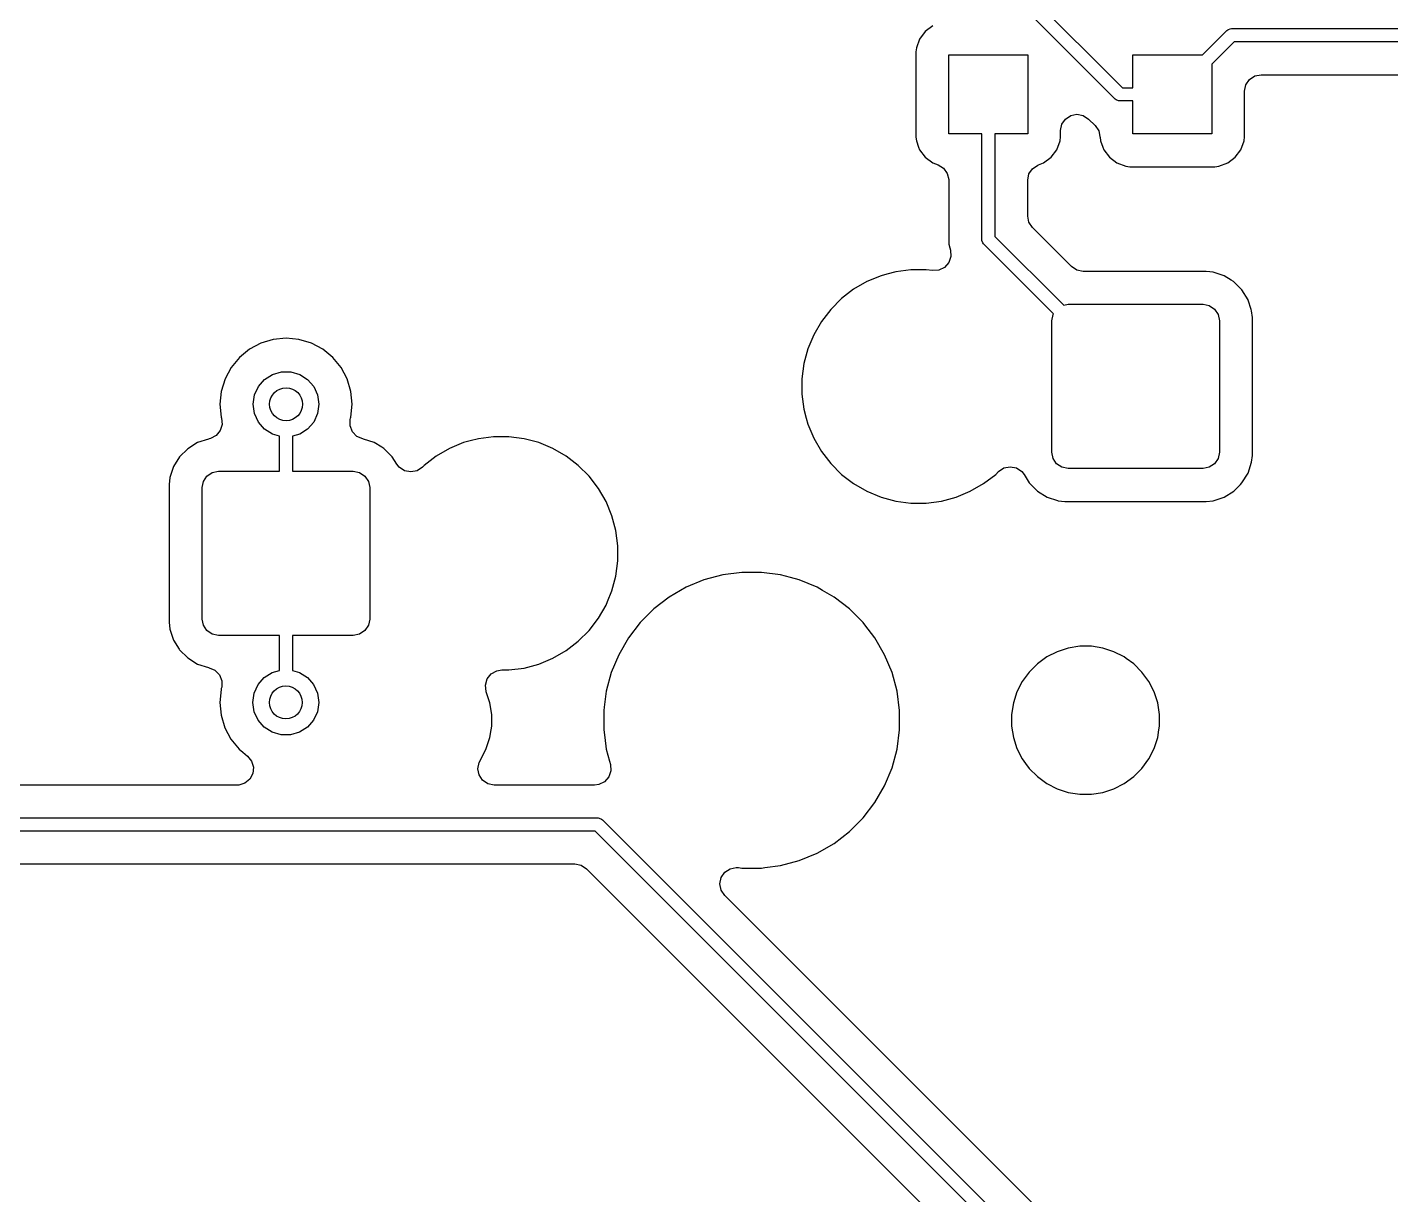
# Model space of a CAD drawing. Extents: x 17 to 170, y -181 to -32.
# Drawn here: x 95.4 to 116.15, y -79.6 to -61.83 of the extents above; entities that cross this region are included whole.
import ezdxf

# ---------------------------------------------------------------- set-up
doc = ezdxf.new("R2010")
doc.units = 0
doc.layers.add('BLACK', color=7, linetype='CONTINUOUS')

msp = doc.modelspace()

# ---------------------------------------------------------------- linework, layer by layer
at = {"layer": 'BLACK', "linetype": 'CONTINUOUS'}
for p, q in [((104.158211, -54.841789), (112.066422, -62.75)), ((111.954289, -62.920711), (104.046078, -55.0125)), ((109.18267, -61.806203), (109.067455, -61.892453)), ((108.981204, -62.007669), (108.930908, -62.142518)), ((109.067453, -61.892455), (108.981204, -62.007669)), ((109.067455, -61.892453), (109.067453, -61.892455)), ((113.283578, -62.25), (113.654289, -61.879289)), ((113.654289, -61.879289), (113.669442, -61.866853)), ((113.669442, -61.866853), (113.68, -61.862479)), ((113.68, -61.862479), (113.705491, -61.851921)), ((113.705491, -61.851921), (113.725, -61.85)), ((113.725, -61.85), (130.975, -61.85)), ((108.930908, -62.142518), (108.9245, -62.202123)), ((108.9245, -62.202123), (108.9245, -63.497865)), ((113.766422, -62.05), (113.425, -62.391422)), ((130.933578, -62.05), (113.766422, -62.05)), ((109.425, -63.45), (109.425, -62.25)), ((109.425, -62.25), (110.625, -62.25)), ((110.625, -62.25), (110.625, -63.45)), ((112.225, -62.75), (112.225, -62.25)), ((112.225, -62.25), (113.283578, -62.25)), ((113.425, -62.391422), (113.425, -63.45)), ((113.944453, -62.704212), (113.998429, -62.623431)), ((113.998429, -62.623431), (114.07921, -62.569454)), ((114.07921, -62.569454), (114.174499, -62.5505)), ((114.174499, -62.5505), (127.7255, -62.5505)), ((112.066422, -62.75), (112.225, -62.75)), ((113.925499, -62.799498), (113.944453, -62.704212)), ((113.9255, -63.497873), (113.925499, -62.799498)), ((111.969443, -62.933147), (111.954289, -62.920711)), ((112.005491, -62.948079), (111.969443, -62.933147)), ((112.025, -62.95), (112.005491, -62.948079)), ((112.225, -62.95), (112.025, -62.95)), ((112.225, -63.45), (112.225, -62.95)), ((111.144452, -63.305588), (111.198428, -63.224806)), ((111.198428, -63.224806), (111.279209, -63.170829)), ((111.279209, -63.170829), (111.374497, -63.151874)), ((111.374497, -63.151874), (111.469785, -63.170827)), ((111.469785, -63.170827), (111.550567, -63.224803)), ((111.550567, -63.224803), (111.651572, -63.325808)), ((109.925, -63.45), (109.425, -63.45)), ((109.925, -65.053), (109.925, -63.45)), ((110.625, -63.45), (110.125, -63.45)), ((110.125, -63.45), (110.125, -65.011578)), ((111.125499, -63.400871), (111.144452, -63.305588)), ((111.1255, -63.497873), (111.125499, -63.400871)), ((111.651572, -63.325808), (111.705546, -63.406587)), ((111.705546, -63.406587), (111.722413, -63.4913)), ((113.425, -63.45), (112.225, -63.45)), ((108.9245, -63.497865), (108.9245, -63.497868)), ((108.9245, -63.497868), (108.924501, -63.497872)), ((108.924501, -63.497872), (108.924946, -63.50201)), ((108.924946, -63.50201), (108.930908, -63.55748)), ((108.930908, -63.55748), (108.930909, -63.557484)), ((108.930909, -63.557484), (108.965828, -63.651106)), ((108.965828, -63.651106), (108.981204, -63.692331)), ((111.068796, -63.692331), (111.119091, -63.557483)), ((111.119091, -63.557483), (111.1255, -63.497873)), ((111.722413, -63.4913), (111.724144, -63.491208)), ((111.724144, -63.491208), (111.724501, -63.497865)), ((111.724501, -63.497865), (111.724501, -63.497872)), ((111.724501, -63.497872), (111.724946, -63.50201)), ((111.724946, -63.50201), (111.730908, -63.55748)), ((111.730908, -63.55748), (111.730909, -63.557484)), ((111.730909, -63.557484), (111.765828, -63.651106)), ((111.765828, -63.651106), (111.781204, -63.692331)), ((113.868796, -63.692331), (113.919091, -63.557483)), ((113.919091, -63.557483), (113.9255, -63.497873)), ((108.981204, -63.692331), (109.067454, -63.807546)), ((109.067454, -63.807546), (109.182669, -63.893796)), ((110.867331, -63.893796), (110.982546, -63.807546)), ((110.982546, -63.807546), (111.068796, -63.692331)), ((111.781204, -63.692331), (111.867454, -63.807546)), ((111.867454, -63.807546), (111.982669, -63.893796)), ((113.667331, -63.893796), (113.782546, -63.807546)), ((113.782546, -63.807546), (113.868796, -63.692331)), ((109.182669, -63.893796), (109.262517, -63.923577)), ((109.262517, -63.923577), (109.345171, -63.974634)), ((109.345171, -63.974634), (109.401997, -64.053437)), ((109.401997, -64.053437), (109.424341, -64.147987)), ((110.6255, -64.156877), (110.644454, -64.061589)), ((110.644454, -64.061589), (110.69843, -63.980807)), ((110.69843, -63.980807), (110.779212, -63.926831)), ((110.779212, -63.926831), (110.787455, -63.923587)), ((110.787455, -63.923587), (110.867331, -63.893796)), ((111.982669, -63.893796), (112.117517, -63.944091)), ((112.117517, -63.944091), (112.177127, -63.9505)), ((112.177127, -63.9505), (113.472872, -63.950499)), ((113.472872, -63.950499), (113.532483, -63.944091)), ((113.532483, -63.944091), (113.667331, -63.893796)), ((109.424341, -64.147987), (109.4245, -64.156877)), ((109.4245, -64.156877), (109.4245, -64.958665)), ((110.6255, -64.701125), (110.6255, -64.156877)), ((110.644454, -64.796413), (110.6255, -64.701125)), ((110.69843, -64.877195), (110.644454, -64.796413)), ((111.292805, -65.47157), (110.69843, -64.877195)), ((109.4245, -64.958665), (109.424499, -64.958683)), ((109.424499, -64.958683), (109.424499, -64.973943)), ((109.424499, -64.973943), (109.424499, -65.132057)), ((109.424499, -65.132057), (109.439233, -65.187043)), ((109.926921, -65.072509), (109.925, -65.053)), ((109.941853, -65.108557), (109.926921, -65.072509)), ((109.954289, -65.123711), (109.941853, -65.108557)), ((111.018591, -66.188013), (109.954289, -65.123711)), ((110.125, -65.011578), (111.172288, -66.058866)), ((109.454561, -65.317483), (109.423331, -65.409482)), ((109.439233, -65.187043), (109.448207, -65.220536)), ((109.448207, -65.220536), (109.454561, -65.317483)), ((108.848628, -65.5195), (108.61788, -65.549878)), ((109.081372, -65.5195), (108.848628, -65.5195)), ((109.081373, -65.5195), (109.081372, -65.5195)), ((109.175191, -65.531851), (109.081373, -65.5195)), ((109.272136, -65.525497), (109.175191, -65.531851)), ((109.359272, -65.482527), (109.272136, -65.525497)), ((109.423331, -65.409482), (109.359272, -65.482527)), ((111.373587, -65.525546), (111.292805, -65.47157)), ((111.468875, -65.5445), (111.373587, -65.525546)), ((113.342009, -65.5445), (111.468875, -65.5445)), ((113.342011, -65.5445), (113.342009, -65.5445)), ((113.393403, -65.54975), (113.342011, -65.5445)), ((108.178032, -65.699184), (107.976467, -65.815558)), ((108.178041, -65.699179), (108.178032, -65.699184)), ((108.393051, -65.61012), (108.178041, -65.699179)), ((108.483832, -65.585795), (108.393051, -65.61012)), ((108.617874, -65.549879), (108.483832, -65.585795)), ((108.617878, -65.549878), (108.617874, -65.549879)), ((108.61788, -65.549878), (108.617878, -65.549878)), ((113.444797, -65.555001), (113.393403, -65.54975)), ((113.444798, -65.555001), (113.444797, -65.555001)), ((113.444802, -65.555002), (113.444798, -65.555001)), ((113.611332, -65.610184), (113.444802, -65.555002)), ((113.611332, -65.610185), (113.61133, -65.610184)), ((113.61133, -65.610184), (113.611332, -65.610184)), ((113.611334, -65.610186), (113.611332, -65.610185)), ((113.718957, -65.676568), (113.611334, -65.610186)), ((113.755615, -65.699179), (113.718957, -65.676568)), ((113.760656, -65.702288), (113.755615, -65.699179)), ((113.884712, -65.826344), (113.760656, -65.702288)), ((107.791815, -65.957247), (107.627247, -66.121815)), ((107.791819, -65.957244), (107.791815, -65.957247)), ((107.976467, -65.815558), (107.791819, -65.957244)), ((113.976814, -65.975666), (113.884712, -65.826344)), ((107.627244, -66.121819), (107.485558, -66.306467)), ((107.627247, -66.121815), (107.627244, -66.121819)), ((111.172288, -66.058866), (111.242, -66.045)), ((111.242, -66.045), (113.292, -66.045)), ((113.292, -66.045), (113.387671, -66.06403)), ((113.387671, -66.06403), (113.468777, -66.118223)), ((113.468777, -66.118223), (113.52297, -66.199329)), ((113.979593, -65.984053), (113.976814, -65.975666)), ((114.025244, -66.121819), (113.979593, -65.984053)), ((114.031999, -66.142203), (114.025244, -66.121819)), ((114.042499, -66.244992), (114.031999, -66.142203)), ((107.485558, -66.306467), (107.369184, -66.508032)), ((110.992, -66.295), (111.01103, -66.199329)), ((110.992, -68.295), (110.992, -66.295)), ((111.01103, -66.199329), (111.018591, -66.188013)), ((113.52297, -66.199329), (113.542, -66.295)), ((113.542, -66.295), (113.542, -68.295)), ((114.0425, -68.345009), (114.042499, -66.244992)), ((99.145694, -66.580023), (98.9571, -66.637233)), ((99.341826, -66.560707), (99.145694, -66.580023)), ((99.537957, -66.580023), (99.341826, -66.560707)), ((99.726551, -66.637233), (99.537957, -66.580023)), ((107.369179, -66.508041), (107.28012, -66.723051)), ((107.369184, -66.508032), (107.369179, -66.508041)), ((98.783289, -66.730136), (98.630946, -66.855162)), ((98.957092, -66.637236), (98.783289, -66.730136)), ((98.9571, -66.637233), (98.957092, -66.637236)), ((99.726559, -66.637236), (99.726551, -66.637233)), ((99.900362, -66.730136), (99.726559, -66.637236)), ((99.900365, -66.730138), (99.900362, -66.730136)), ((100.052709, -66.855165), (99.900364, -66.730138)), ((99.900364, -66.730138), (99.900365, -66.730138)), ((107.280118, -66.72306), (107.219879, -66.947874)), ((107.28012, -66.723051), (107.280118, -66.72306)), ((98.63094, -66.855168), (98.505914, -67.007511)), ((98.630946, -66.855162), (98.63094, -66.855168)), ((100.052711, -66.855168), (100.052709, -66.855165)), ((100.177737, -67.007511), (100.052711, -66.855168)), ((107.219879, -66.947874), (107.1895, -67.178628)), ((98.413011, -67.181322), (98.355801, -67.369916)), ((98.413014, -67.181314), (98.413011, -67.181322)), ((98.505914, -67.007511), (98.413014, -67.181314)), ((98.921199, -67.295728), (99.014396, -67.188173)), ((99.014396, -67.188173), (99.134118, -67.111232)), ((99.134118, -67.111232), (99.270669, -67.071137)), ((99.270669, -67.071137), (99.412983, -67.071137)), ((99.412983, -67.071137), (99.549534, -67.111232)), ((99.549534, -67.111232), (99.669256, -67.188173)), ((99.669256, -67.188173), (99.762453, -67.295728)), ((100.270637, -67.181314), (100.177737, -67.007511)), ((100.270638, -67.181318), (100.270637, -67.181314)), ((100.27064, -67.181321), (100.270638, -67.181318)), ((100.32785, -67.369916), (100.27064, -67.181321)), ((107.1895, -67.178628), (107.1895, -67.411372)), ((98.355801, -67.369916), (98.336485, -67.566048)), ((98.86208, -67.425182), (98.921199, -67.295728)), ((99.762453, -67.295728), (99.821572, -67.425182)), ((100.347167, -67.566048), (100.32785, -67.369916)), ((107.1895, -67.411372), (107.219879, -67.642126)), ((98.336485, -67.566048), (98.355801, -67.762178)), ((98.841826, -67.566048), (98.86208, -67.425182)), ((98.86208, -67.706914), (98.841826, -67.566048)), ((99.821572, -67.425182), (99.841826, -67.566048)), ((99.841826, -67.566048), (99.821572, -67.706914)), ((100.32785, -67.76218), (100.347167, -67.566048)), ((98.355801, -67.762178), (98.360208, -67.776705)), ((98.360208, -67.776705), (98.369729, -67.873392)), ((98.921199, -67.836368), (98.86208, -67.706914)), ((99.821572, -67.706914), (99.762453, -67.836368)), ((100.316603, -67.894732), (100.318018, -67.797587)), ((100.318018, -67.797587), (100.32322, -67.77744)), ((100.32322, -67.77744), (100.32785, -67.76218)), ((107.219879, -67.642126), (107.256133, -67.777428)), ((107.256133, -67.777428), (107.28012, -67.866948)), ((98.341524, -67.966363), (98.279888, -68.041464)), ((98.369729, -67.873392), (98.341524, -67.966363)), ((99.014396, -67.943923), (98.921199, -67.836368)), ((99.134118, -68.020864), (99.014396, -67.943923)), ((99.24, -68.051953), (99.134118, -68.020864)), ((99.549534, -68.020864), (99.44, -68.053026)), ((99.669256, -67.943923), (99.549534, -68.020864)), ((99.762453, -67.836368), (99.669256, -67.943923)), ((100.352472, -67.985023), (100.316603, -67.894732)), ((100.420164, -68.054715), (100.352472, -67.985023)), ((107.28012, -67.866948), (107.369179, -68.081958)), ((97.846346, -68.242286), (97.722286, -68.366346)), ((97.995667, -68.150185), (97.846346, -68.242286)), ((98.162201, -68.095001), (97.995667, -68.150185)), ((98.174049, -68.092465), (98.162201, -68.095001)), ((98.194204, -68.087261), (98.174049, -68.092465)), ((98.279888, -68.041464), (98.194204, -68.087261)), ((99.24, -68.585), (99.24, -68.051953)), ((99.44, -68.053026), (99.44, -68.585)), ((100.509372, -68.093197), (100.420164, -68.054715)), ((100.517795, -68.095), (100.509372, -68.093197)), ((100.684332, -68.150184), (100.517795, -68.095)), ((100.684332, -68.150185), (100.68433, -68.150184)), ((100.68433, -68.150184), (100.684332, -68.150184)), ((100.684334, -68.150186), (100.684332, -68.150185)), ((100.797436, -68.219948), (100.684334, -68.150186)), ((100.828615, -68.239179), (100.797436, -68.219948)), ((100.833656, -68.242288), (100.828615, -68.239179)), ((100.957712, -68.366344), (100.833656, -68.242288)), ((101.828032, -68.239184), (101.626467, -68.355558)), ((101.828041, -68.239179), (101.828032, -68.239184)), ((102.043051, -68.15012), (101.828041, -68.239179)), ((102.144583, -68.122915), (102.043051, -68.15012)), ((102.267874, -68.089879), (102.144583, -68.122915)), ((102.267878, -68.089878), (102.267874, -68.089879)), ((102.26788, -68.089878), (102.267878, -68.089878)), ((102.498628, -68.0595), (102.26788, -68.089878)), ((102.731372, -68.0595), (102.498628, -68.0595)), ((102.962119, -68.089878), (102.731372, -68.0595)), ((102.962126, -68.089879), (102.962119, -68.089878)), ((103.14675, -68.139349), (102.962126, -68.089879)), ((103.186948, -68.15012), (103.14675, -68.139349)), ((103.401958, -68.239179), (103.186948, -68.15012)), ((103.401967, -68.239184), (103.401958, -68.239179)), ((103.401969, -68.239185), (103.401967, -68.239184)), ((103.603532, -68.355558), (103.401969, -68.239185)), ((107.369179, -68.081958), (107.369184, -68.081967)), ((107.369184, -68.081967), (107.369185, -68.081969)), ((107.369185, -68.081969), (107.485558, -68.283532)), ((97.722286, -68.366346), (97.630184, -68.515668)), ((100.957713, -68.366346), (100.957712, -68.366344)), ((100.957714, -68.366347), (100.957713, -68.366346)), ((101.027012, -68.478698), (100.957714, -68.366347)), ((101.626467, -68.355558), (101.441819, -68.497244)), ((103.788181, -68.497244), (103.603532, -68.355558)), ((107.485558, -68.283532), (107.627244, -68.468181)), ((111.01103, -68.390671), (110.992, -68.295)), ((111.065223, -68.471777), (111.01103, -68.390671)), ((113.52297, -68.390671), (113.468777, -68.471777)), ((113.542, -68.295), (113.52297, -68.390671)), ((113.976814, -68.614334), (114.031999, -68.447797)), ((114.031999, -68.447797), (114.0425, -68.345009)), ((97.630184, -68.515668), (97.575002, -68.682197)), ((98.08403, -68.739329), (98.138223, -68.658223)), ((98.138223, -68.658223), (98.219329, -68.60403)), ((98.219329, -68.60403), (98.315, -68.585)), ((98.315, -68.585), (99.24, -68.585)), ((99.44, -68.585), (100.365, -68.585)), ((100.365, -68.585), (100.460671, -68.60403)), ((100.460671, -68.60403), (100.541777, -68.658223)), ((100.541777, -68.658223), (100.59597, -68.739329)), ((101.062869, -68.524048), (101.027012, -68.478698)), ((101.143649, -68.578026), (101.062869, -68.524048)), ((101.238937, -68.596981), (101.143649, -68.578026)), ((101.334226, -68.578028), (101.238937, -68.596981)), ((101.415008, -68.524053), (101.334226, -68.578028)), ((101.441805, -68.497256), (101.415008, -68.524053)), ((101.441819, -68.497244), (101.441805, -68.497256)), ((103.952756, -68.661819), (103.788181, -68.497244)), ((107.627244, -68.468181), (107.791819, -68.632756)), ((107.791819, -68.632756), (107.976468, -68.774442)), ((109.953532, -68.774442), (110.138181, -68.632756)), ((110.138181, -68.632756), (110.181686, -68.589251)), ((110.181686, -68.589251), (110.262466, -68.535274)), ((110.262466, -68.535274), (110.357754, -68.516319)), ((110.357754, -68.516319), (110.453043, -68.535272)), ((110.453043, -68.535272), (110.533825, -68.589248)), ((110.533825, -68.589248), (110.569685, -68.6346)), ((110.569685, -68.6346), (110.649285, -68.763652)), ((111.146329, -68.52597), (111.065223, -68.471777)), ((111.242, -68.545), (111.146329, -68.52597)), ((113.292, -68.545), (111.242, -68.545)), ((113.387671, -68.52597), (113.292, -68.545)), ((113.468777, -68.471777), (113.387671, -68.52597)), ((113.884712, -68.763656), (113.976814, -68.614334)), ((97.575001, -68.682204), (97.5645, -68.784988)), ((97.5645, -68.784988), (97.5645, -70.885006)), ((97.575002, -68.682197), (97.575001, -68.682204)), ((98.065, -68.835), (98.08403, -68.739329)), ((98.065, -70.835), (98.065, -68.835)), ((100.59597, -68.739329), (100.615, -68.835)), ((100.615, -68.835), (100.615, -70.835)), ((104.094442, -68.846468), (103.952756, -68.661819)), ((104.210815, -69.048031), (104.094442, -68.846468)), ((107.976468, -68.774442), (108.178031, -68.890815)), ((109.751969, -68.890815), (109.953532, -68.774442)), ((110.649285, -68.763652), (110.649286, -68.763653)), ((110.649286, -68.763653), (110.649288, -68.763656)), ((110.649288, -68.763656), (110.773344, -68.887712)), ((113.760656, -68.887712), (113.86338, -68.784988)), ((113.86338, -68.784988), (113.884712, -68.763656)), ((104.210815, -69.048032), (104.210815, -69.048031)), ((104.21082, -69.048041), (104.210815, -69.048032)), ((104.299879, -69.263051), (104.21082, -69.048041)), ((108.178031, -68.890815), (108.178034, -68.890816)), ((108.178034, -68.890816), (108.178041, -68.89082)), ((108.178041, -68.89082), (108.393051, -68.979879)), ((108.393051, -68.979879), (108.393055, -68.97988)), ((108.393055, -68.97988), (108.39306, -68.979882)), ((108.39306, -68.979882), (108.617874, -69.040121)), ((108.617874, -69.040121), (108.848628, -69.0705)), ((108.848628, -69.0705), (109.081372, -69.0705)), ((109.081372, -69.0705), (109.312126, -69.040121)), ((109.312126, -69.040121), (109.53694, -68.979882)), ((109.53694, -68.979882), (109.536945, -68.979879)), ((109.536945, -68.979879), (109.536948, -68.979879)), ((109.536948, -68.979879), (109.751958, -68.89082)), ((109.751958, -68.89082), (109.751961, -68.890818)), ((109.751961, -68.890818), (109.751969, -68.890815)), ((110.773344, -68.887712), (110.922666, -68.979814)), ((110.922666, -68.979814), (110.922669, -68.979815)), ((110.922669, -68.979815), (110.922667, -68.979815)), ((110.922667, -68.979815), (111.078903, -69.031586)), ((111.078903, -69.031586), (111.089203, -69.034999)), ((111.089203, -69.034999), (111.191991, -69.0455)), ((111.191991, -69.0455), (113.342008, -69.045499)), ((113.342008, -69.045499), (113.444797, -69.034999)), ((113.444797, -69.034999), (113.611334, -68.979814)), ((113.611334, -68.979814), (113.760656, -68.887712)), ((104.29988, -69.263055), (104.299879, -69.263051)), ((104.299882, -69.26306), (104.29988, -69.263055)), ((104.360121, -69.487874), (104.299882, -69.26306)), ((104.3905, -69.718628), (104.360121, -69.487874)), ((104.3905, -69.951372), (104.3905, -69.718628)), ((104.360121, -70.182126), (104.3905, -69.951372)), ((104.299882, -70.40694), (104.360121, -70.182126)), ((105.700049, -70.23936), (105.4275, -70.352253)), ((105.985011, -70.163006), (105.700049, -70.23936)), ((106.277493, -70.1245), (105.985011, -70.163006)), ((106.277494, -70.1245), (106.277493, -70.1245)), ((106.572506, -70.1245), (106.277494, -70.1245)), ((106.572507, -70.1245), (106.572506, -70.1245)), ((106.864989, -70.163006), (106.572507, -70.1245)), ((106.864993, -70.163007), (106.864988, -70.163006)), ((106.864988, -70.163006), (106.864989, -70.163006)), ((107.018105, -70.204033), (106.864993, -70.163007)), ((107.14995, -70.23936), (107.018105, -70.204033)), ((107.422499, -70.352253), (107.14995, -70.23936)), ((104.232635, -70.569292), (104.299879, -70.406948)), ((104.299879, -70.406945), (104.299882, -70.40694)), ((104.299879, -70.406948), (104.299879, -70.406945)), ((105.172005, -70.499762), (104.937963, -70.679349)), ((105.17201, -70.499759), (105.172005, -70.499762)), ((105.427496, -70.352255), (105.17201, -70.499759)), ((105.4275, -70.352253), (105.427496, -70.352255)), ((107.422503, -70.352255), (107.422499, -70.352253)), ((107.422505, -70.352256), (107.422503, -70.352255)), ((107.422507, -70.352257), (107.422505, -70.352256)), ((107.504963, -70.399863), (107.422507, -70.352257)), ((107.677989, -70.499759), (107.504963, -70.399863)), ((107.677994, -70.499762), (107.677989, -70.499759)), ((107.912036, -70.679349), (107.677994, -70.499762)), ((104.094442, -70.823532), (104.210815, -70.621969)), ((104.210815, -70.621969), (104.232635, -70.569292)), ((104.937963, -70.679349), (104.729349, -70.887963)), ((107.912037, -70.67935), (107.912036, -70.679349)), ((107.912042, -70.679354), (107.912037, -70.67935)), ((108.120646, -70.887958), (107.912042, -70.679354)), ((97.5645, -70.885006), (97.575001, -70.9878)), ((98.08403, -70.930671), (98.065, -70.835)), ((98.138223, -71.011777), (98.08403, -70.930671)), ((100.59597, -70.930671), (100.541777, -71.011777)), ((100.615, -70.835), (100.59597, -70.930671)), ((103.952756, -71.008181), (104.094442, -70.823532)), ((104.729349, -70.887963), (104.549762, -71.122005)), ((108.120649, -70.887962), (108.120646, -70.887958)), ((108.12065, -70.887963), (108.120649, -70.887962)), ((108.148148, -70.923799), (108.12065, -70.887963)), ((108.300238, -71.122006), (108.148148, -70.923799)), ((97.575001, -70.9878), (97.630185, -71.154332)), ((98.219329, -71.06597), (98.138223, -71.011777)), ((98.315, -71.085), (98.219329, -71.06597)), ((99.24, -71.085), (98.315, -71.085)), ((99.24, -71.616973), (99.24, -71.085)), ((100.365, -71.085), (99.44, -71.085)), ((99.44, -71.085), (99.44, -71.618046)), ((100.460671, -71.06597), (100.365, -71.085)), ((100.541777, -71.011777), (100.460671, -71.06597)), ((103.788181, -71.172756), (103.952756, -71.008181)), ((104.549759, -71.12201), (104.402255, -71.377496)), ((104.549762, -71.122005), (104.549759, -71.12201)), ((108.447743, -71.377493), (108.300238, -71.122006)), ((97.630185, -71.154332), (97.717419, -71.295763)), ((97.717419, -71.295763), (97.722288, -71.303656)), ((97.722288, -71.303656), (97.846344, -71.427712)), ((103.401969, -71.430815), (103.603532, -71.314442)), ((103.603532, -71.314442), (103.788181, -71.172756)), ((111.072947, -71.331963), (110.91511, -71.412385)), ((111.072956, -71.331959), (111.072947, -71.331963)), ((111.072958, -71.331958), (111.072956, -71.331958)), ((111.072956, -71.331958), (111.072956, -71.331959)), ((111.241445, -71.277214), (111.072958, -71.331958)), ((111.241448, -71.277213), (111.241445, -71.277214)), ((111.24145, -71.277213), (111.241448, -71.277213)), ((111.241456, -71.277211), (111.24145, -71.277213)), ((111.416411, -71.2495), (111.241456, -71.277211)), ((111.416421, -71.2495), (111.416411, -71.2495)), ((111.593579, -71.2495), (111.416421, -71.2495)), ((111.593588, -71.2495), (111.593579, -71.2495)), ((111.768543, -71.277211), (111.593588, -71.2495)), ((111.768549, -71.277213), (111.768543, -71.277211)), ((111.768555, -71.277214), (111.768549, -71.277213)), ((111.937042, -71.331958), (111.768555, -71.277214)), ((111.93705, -71.331962), (111.937042, -71.331958)), ((111.937052, -71.331963), (111.93705, -71.331962)), ((112.094889, -71.412385), (111.937052, -71.331963)), ((97.846344, -71.427712), (97.995666, -71.519814)), ((97.995666, -71.519814), (97.995669, -71.519815)), ((97.995669, -71.519815), (97.995667, -71.519815)), ((97.995667, -71.519815), (98.160744, -71.574515)), ((102.962126, -71.580121), (103.18694, -71.519882)), ((103.18694, -71.519882), (103.186945, -71.519879)), ((103.186945, -71.519879), (103.186948, -71.519879)), ((103.186948, -71.519879), (103.401958, -71.43082)), ((103.401958, -71.43082), (103.401961, -71.430818)), ((103.401961, -71.430818), (103.401969, -71.430815)), ((104.402253, -71.3775), (104.28936, -71.650049)), ((104.402255, -71.377496), (104.402253, -71.3775)), ((108.560639, -71.650048), (108.447743, -71.377493)), ((110.771789, -71.516514), (110.646514, -71.641789)), ((110.91511, -71.412385), (110.771789, -71.516514)), ((112.124788, -71.434108), (112.094889, -71.412385)), ((112.238214, -71.516517), (112.124788, -71.434108)), ((112.363483, -71.641786), (112.238214, -71.516517)), ((98.160744, -71.574515), (98.162203, -71.574999)), ((98.162203, -71.574999), (98.162206, -71.574999)), ((98.162206, -71.574999), (98.170618, -71.5768)), ((98.170618, -71.5768), (98.259828, -71.615279)), ((98.259828, -71.615279), (98.327522, -71.684968)), ((98.327522, -71.684968), (98.363394, -71.775258)), ((98.917547, -71.833632), (99.010744, -71.726077)), ((99.010744, -71.726077), (99.130466, -71.649136)), ((99.130466, -71.649136), (99.24, -71.616973)), ((99.44, -71.618046), (99.545882, -71.649136)), ((99.545882, -71.649136), (99.665604, -71.726077)), ((99.665604, -71.726077), (99.758801, -71.833632)), ((102.374507, -71.839962), (102.400879, -71.746455)), ((102.400879, -71.746455), (102.461028, -71.670158)), ((102.461028, -71.670158), (102.545795, -71.622686)), ((102.545795, -71.622686), (102.622739, -71.6105)), ((102.622739, -71.6105), (102.731372, -71.6105)), ((102.731372, -71.6105), (102.962126, -71.580121)), ((104.28936, -71.650049), (104.213006, -71.935011)), ((108.636993, -71.935007), (108.560639, -71.650048)), ((110.646514, -71.641789), (110.542385, -71.78511)), ((112.467614, -71.78511), (112.363483, -71.641786)), ((98.35215, -71.907817), (98.332833, -72.103952)), ((98.356778, -71.892561), (98.35215, -71.907817)), ((98.361983, -71.872403), (98.356778, -71.892561)), ((98.363394, -71.775258), (98.361983, -71.872403)), ((98.838174, -72.103952), (98.858428, -71.963086)), ((98.858428, -71.963086), (98.917547, -71.833632)), ((99.758801, -71.833632), (99.81792, -71.963086)), ((99.81792, -71.963086), (99.838174, -72.103952)), ((102.385925, -71.936444), (102.374507, -71.839962)), ((102.38804, -71.942955), (102.385925, -71.936444)), ((102.388042, -71.942958), (102.38804, -71.942955)), ((102.442786, -72.111445), (102.388042, -71.942958)), ((104.213006, -71.935011), (104.181573, -72.173771)), ((108.6755, -72.227494), (108.636993, -71.935007)), ((110.461958, -71.942958), (110.407214, -72.111445)), ((110.461963, -71.942947), (110.461958, -71.942956)), ((110.461958, -71.942956), (110.461958, -71.942958)), ((110.542385, -71.78511), (110.461963, -71.942947)), ((112.548042, -71.942958), (112.467614, -71.78511)), ((112.602786, -72.111445), (112.548042, -71.942958)), ((98.332833, -72.103952), (98.352149, -72.300083)), ((98.858428, -72.244818), (98.838174, -72.103952)), ((99.838174, -72.103952), (99.81792, -72.244818)), ((102.442787, -72.111454), (102.442786, -72.111445)), ((102.442788, -72.111456), (102.442787, -72.111454)), ((102.470499, -72.286411), (102.442788, -72.111456)), ((104.181573, -72.173771), (104.1745, -72.227494)), ((110.407211, -72.111456), (110.3795, -72.286411)), ((110.407213, -72.11145), (110.407211, -72.111456)), ((110.407214, -72.111445), (110.407213, -72.111448)), ((110.407213, -72.111448), (110.407213, -72.11145)), ((112.602787, -72.111454), (112.602786, -72.111445)), ((112.602788, -72.111456), (112.602787, -72.111454)), ((112.630499, -72.286411), (112.602788, -72.111456)), ((98.352149, -72.300083), (98.409359, -72.488677)), ((98.917547, -72.374272), (98.858428, -72.244818)), ((99.010744, -72.481827), (98.917547, -72.374272)), ((99.758801, -72.374272), (99.665604, -72.481827)), ((99.81792, -72.244818), (99.758801, -72.374272)), ((102.4705, -72.286423), (102.470499, -72.286411)), ((102.4705, -72.463576), (102.4705, -72.286423)), ((104.1745, -72.227494), (104.1745, -72.522506)), ((108.6755, -72.286411), (108.6755, -72.227494)), ((108.6755, -72.522506), (108.6755, -72.286411)), ((110.3795, -72.286411), (110.3795, -72.463588)), ((112.6305, -72.286423), (112.630499, -72.286411)), ((112.6305, -72.463576), (112.6305, -72.286423)), ((98.409359, -72.488677), (98.409362, -72.488685)), ((98.409362, -72.488685), (98.502262, -72.662488)), ((99.130466, -72.558768), (99.010744, -72.481827)), ((99.267017, -72.598863), (99.130466, -72.558768)), ((99.409331, -72.598863), (99.267017, -72.598863)), ((99.545882, -72.558768), (99.409331, -72.598863)), ((99.665604, -72.481827), (99.545882, -72.558768)), ((102.442786, -72.638555), (102.461167, -72.522504)), ((102.461167, -72.522504), (102.470499, -72.463588)), ((102.470499, -72.463588), (102.4705, -72.463576)), ((104.1745, -72.522506), (104.189778, -72.638555)), ((108.636993, -72.814993), (108.6755, -72.522506)), ((110.3795, -72.463588), (110.407211, -72.638543)), ((112.602786, -72.638555), (112.621167, -72.522504)), ((112.621167, -72.522504), (112.630499, -72.463588)), ((112.630499, -72.463588), (112.6305, -72.463576)), ((98.502262, -72.662488), (98.527946, -72.693784)), ((98.527946, -72.693784), (98.627291, -72.814835)), ((102.307614, -72.96489), (102.388042, -72.807042)), ((102.388042, -72.807042), (102.442786, -72.638555)), ((104.189778, -72.638555), (104.212985, -72.814831)), ((110.407211, -72.638543), (110.407213, -72.638549)), ((110.407213, -72.638549), (110.407214, -72.638555)), ((110.407214, -72.638555), (110.461958, -72.807042)), ((110.461958, -72.807042), (110.461959, -72.807043)), ((110.461959, -72.807043), (110.461963, -72.807052)), ((110.461963, -72.807052), (110.542385, -72.964889)), ((112.467614, -72.96489), (112.548042, -72.807042)), ((112.548042, -72.807042), (112.602786, -72.638555)), ((98.627291, -72.814835), (98.68545, -72.862565)), ((98.68545, -72.862565), (98.756069, -72.920521)), ((98.756069, -72.920521), (98.817703, -72.995623)), ((98.817703, -72.995623), (98.845905, -73.088595)), ((102.277741, -73.017712), (102.302611, -72.973302)), ((102.302501, -72.973235), (102.304225, -72.97042)), ((102.302611, -72.973302), (102.302501, -72.973235)), ((102.304225, -72.97042), (102.306344, -72.966638)), ((102.306344, -72.966638), (102.307614, -72.96489)), ((104.212985, -72.814831), (104.213007, -72.814993)), ((104.213007, -72.814993), (104.261406, -72.995623)), ((104.261406, -72.995623), (104.275589, -73.048554)), ((108.560639, -73.099952), (108.636993, -72.814993)), ((110.542385, -72.964889), (110.591701, -73.032766)), ((112.363483, -73.108214), (112.467614, -72.96489)), ((98.836382, -73.185282), (98.790583, -73.270965)), ((98.845905, -73.088595), (98.836382, -73.185282)), ((102.258787, -73.113), (102.277741, -73.017712)), ((102.277741, -73.208288), (102.258787, -73.113)), ((102.331717, -73.28907), (102.277741, -73.208288)), ((104.281943, -73.145501), (104.250713, -73.2375)), ((104.275589, -73.048554), (104.281943, -73.145501)), ((108.447743, -73.372507), (108.560639, -73.099952)), ((110.591701, -73.032766), (110.646517, -73.108214)), ((110.646517, -73.108214), (110.771786, -73.233483)), ((112.238214, -73.233483), (112.363483, -73.108214)), ((98.598104, -73.362), (95.081877, -73.362)), ((98.622509, -73.360801), (98.598104, -73.362)), ((98.715481, -73.332599), (98.622509, -73.360801)), ((98.790583, -73.270965), (98.715481, -73.332599)), ((102.412499, -73.343046), (102.331717, -73.28907)), ((102.507787, -73.362), (102.412499, -73.343046)), ((103.993166, -73.362), (102.507787, -73.362)), ((103.993182, -73.361999), (103.993166, -73.362)), ((104.035073, -73.361999), (103.993182, -73.361999)), ((104.099518, -73.353515), (104.035073, -73.361999)), ((104.186654, -73.310545), (104.099518, -73.353515)), ((104.250713, -73.2375), (104.186654, -73.310545)), ((108.300238, -73.627994), (108.447743, -73.372507)), ((110.771786, -73.233483), (110.91511, -73.337614)), ((110.91511, -73.337614), (111.072958, -73.418042)), ((111.072958, -73.418042), (111.241445, -73.472786)), ((111.768555, -73.472786), (111.937042, -73.418042)), ((111.937042, -73.418042), (112.09489, -73.337614)), ((112.09489, -73.337614), (112.238214, -73.233483)), ((108.120646, -73.862042), (108.300238, -73.627994)), ((111.241445, -73.472786), (111.241454, -73.472787)), ((111.241454, -73.472787), (111.241456, -73.472788)), ((111.241456, -73.472788), (111.416411, -73.500499)), ((111.416411, -73.500499), (111.416418, -73.500499)), ((111.416418, -73.500499), (111.416421, -73.5005)), ((111.416421, -73.5005), (111.416424, -73.5005)), ((111.416424, -73.5005), (111.593576, -73.5005)), ((111.593576, -73.5005), (111.593579, -73.5005)), ((111.593579, -73.5005), (111.593582, -73.500499)), ((111.593582, -73.500499), (111.593588, -73.500499)), ((111.593588, -73.500499), (111.768543, -73.472788)), ((111.768543, -73.472787), (111.768555, -73.472786)), ((111.768543, -73.472788), (111.768543, -73.472787)), ((94.375, -73.8625), (104.0875, -73.8625)), ((104.0875, -73.8625), (104.107009, -73.864421)), ((104.107009, -73.864421), (104.143057, -73.879353)), ((104.143057, -73.879353), (104.158211, -73.891789)), ((104.158211, -73.891789), (112.066422, -81.8)), ((107.912042, -74.070646), (108.120646, -73.862042)), ((104.046078, -74.0625), (94.375, -74.0625)), ((111.954289, -81.970711), (104.046078, -74.0625)), ((107.422507, -74.397743), (107.677994, -74.250238)), ((107.677994, -74.250238), (107.912042, -74.070646)), ((107.149952, -74.510639), (107.422507, -74.397743)), ((95.081878, -74.563), (103.735625, -74.563)), ((103.735625, -74.563), (103.830913, -74.581954)), ((103.830913, -74.581954), (103.911695, -74.63593)), ((103.911695, -74.63593), (109.650195, -80.37443)), ((106.015663, -74.689288), (106.096445, -74.635312)), ((106.096445, -74.635312), (106.191733, -74.616358)), ((106.191733, -74.616358), (106.224231, -74.618487)), ((106.224231, -74.618487), (106.277494, -74.6255)), ((106.277494, -74.6255), (106.572507, -74.6255)), ((106.572507, -74.6255), (106.625767, -74.618488)), ((106.625767, -74.618488), (106.864993, -74.586993)), ((106.864993, -74.586993), (107.149952, -74.510639)), ((105.942733, -74.865358), (105.961687, -74.77007)), ((105.961687, -74.960646), (105.942733, -74.865358)), ((105.961687, -74.77007), (106.015663, -74.689288)), ((106.015663, -75.041428), (105.961687, -74.960646)), ((111.75864, -80.784405), (106.015663, -75.041428))]:
    msp.add_line(p, q, dxfattribs=at)
at = {"layer": 'BLACK'}
for centre in [(99.341826, -67.566048), (99.338174, -72.103952)]:
    msp.add_circle(centre, 0.25, dxfattribs=at)

doc.saveas('drawing.dxf')
